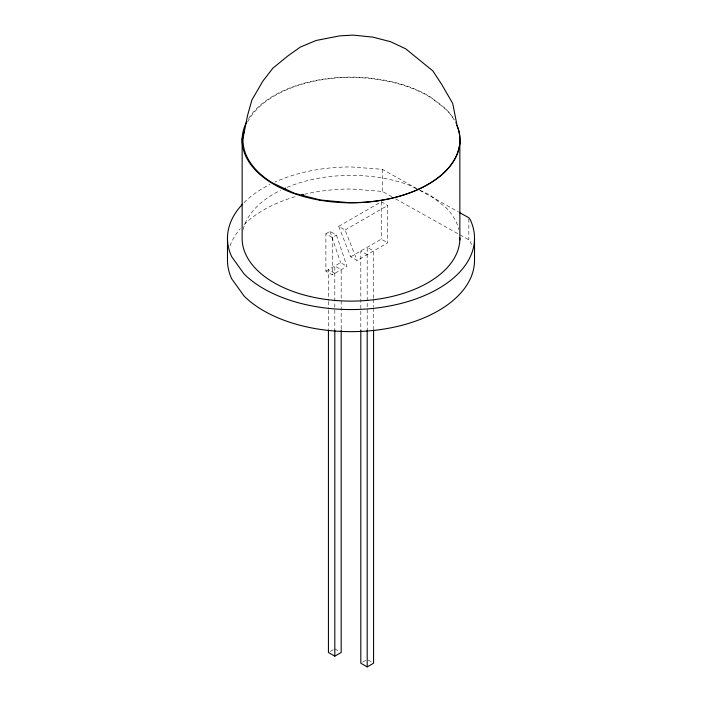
<?xml version="1.0" encoding="UTF-8"?>
<svg xmlns="http://www.w3.org/2000/svg" width="702" height="702" viewBox="0 0 702 702"><rect width="100%" height="100%" fill="white"/><g stroke="black" fill="none" stroke-linecap="round" stroke-linejoin="round"><path stroke-width="0.53" stroke-dasharray="3.51 2.63" d="M325.886 233.757L330.045 231.353L336.425 235.038L346.963 266.348L332.257 274.833L325.886 271.156L325.886 233.757L332.257 237.443L336.425 235.038M338.697 226.36L381.309 201.755L387.688 205.44L387.688 242.839L357.09 260.503L350.71 256.818L338.697 226.36L345.077 230.037L357.09 260.503M345.077 230.037L387.688 205.44M325.886 271.156L340.593 262.662L346.963 266.348M350.71 256.818L381.309 239.154L387.688 242.839M330.256 651.421L333.898 649.315M362.636 662.17L366.286 660.064M417.076 188.768L382.353 169.322L351 166.936A123.517 71.314 0 0 0 274.824 182.116M391.856 196.727L382.353 191.409L351 189.022A123.517 71.314 0 0 0 304.808 194.2M416.189 188.522L407.906 184.652A108.889 62.873 0 0 0 286.504 187.601M419.875 190.242L429.993 194.98L446.7 208.257A108.889 62.873 0 0 1 458.862 229.633M419.857 190.321L458.582 212.004M395.656 198.859L468.839 239.83L470.305 241.874A123.517 71.314 0 0 1 471.955 245.893M367.19 254.668L360.819 250.983L360.819 328.826M334.81 273.368L328.431 269.682L328.431 300.395M368.102 660.064L371.744 662.17M334.81 648.788L339.364 651.421M330.045 231.353L340.593 262.662M468.839 218.796L468.839 239.83M382.353 169.322L382.353 191.409M381.309 201.755L381.309 239.154M373.569 298.131L373.569 250.983L367.19 247.306L367.19 330.317M373.569 299.227L373.569 306.897M373.569 307.994L373.569 328.826M341.181 328.913L341.181 269.682L334.81 266.005L334.81 330.396M332.257 237.443L332.257 274.833M328.431 301.491L328.431 309.17M328.431 310.266L328.431 328.913M248.561 118.647A108.889 62.873 0 0 1 429.993 96.692L446.7 109.968A108.81 62.82 0 0 1 456.493 124.368M230.045 245.893A123.517 71.314 0 0 1 240.242 228.773M244.033 224.675A123.517 71.314 0 0 1 297.376 196.095M243.182 229.431A108.889 62.873 0 0 1 280.642 190.268M244.033 202.597A123.517 71.314 0 0 1 270.007 184.415M247.552 122.008A108.512 62.645 0 0 1 354.685 77.369C387.706 78.782 422.525 86.662 447.025 110.275A108.512 62.645 0 0 1 454.343 120.007"/><path stroke-width="1.05" d="M243.032 138.154L247.552 115.47L251.886 100L263.004 80.879L272.885 68.182L288.118 55.73L300.403 47.034L316.172 40.462L339.636 35.89L353.009 35.1L372.876 37.127L390.619 41.725L405.686 48.815L432.827 70.884L441.4 83.907L452.693 103.396L457.09 125.561A108.512 62.645 0 0 1 348.324 202.615L320.358 200.009L294.515 193.304L272.551 182.976A108.512 62.645 0 0 1 243.866 132.037M328.431 330.01L328.431 652.474L334.81 656.151L341.181 652.474L341.181 330.01M360.819 329.922L360.819 663.223L367.19 666.9L373.569 663.223L373.569 329.922M459.512 212.53L468.839 217.752L470.305 219.796A123.517 71.314 0 0 1 398.271 304.133A123.517 71.314 0 0 1 244.033 273.903L231.695 256.704A123.517 71.314 0 0 1 242.462 204.212M474.517 238.25L474.517 260.337A123.517 71.314 0 0 1 382.967 329.212A123.517 71.314 0 0 1 244.033 295.99L231.695 278.791A123.517 71.314 0 0 1 227.483 260.337L227.483 238.25M459.854 141.62L459.854 239.9M367.19 330.317L367.19 666.9M334.81 330.396L334.81 656.151M242.146 138.312L242.146 236.6A108.889 62.873 0 0 0 349.903 301.114A108.889 62.873 0 0 0 459.889 237.864M283.529 188.908A108.889 62.873 0 0 1 285.503 188.031M301.597 194.98A123.517 71.314 0 0 1 303.729 194.454M456.888 125.298A108.81 62.82 0 0 1 425.93 185.556A108.889 62.873 0 0 1 294.094 193.568A108.889 62.873 0 0 1 246.595 122.104"/></g></svg>
